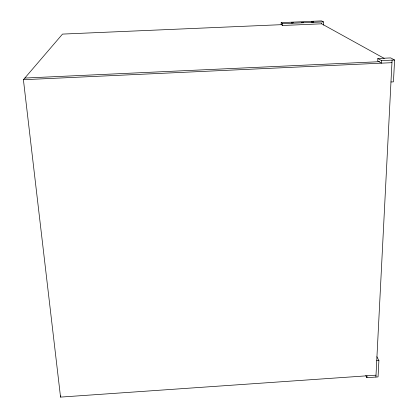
<?xml version="1.0" encoding="UTF-8"?>
<svg xmlns="http://www.w3.org/2000/svg" width="418" height="418" viewBox="0 0 418 418"><rect width="100%" height="100%" fill="white"/><g stroke="black" fill="none" stroke-linecap="round" stroke-linejoin="round"><path stroke-width="0.63" d="M281.178 24.563L281.183 22.635L321.599 20.9L323.464 21.898L323.401 25.143M321.651 23.805L282.605 25.488L282.605 23.654L281.183 22.635M377.846 58.504L377.731 61.007L381.435 63.16L381.556 60.615L377.846 58.504L390.673 57.914L394.592 60.014L393.448 81.86L390.971 81.98M376.884 356.753L378.907 360.582L378.055 376.905L366.879 377.684L366.967 375.813M375.907 377.057L392.084 60.129M376.001 375.186L60.547 397.1L60.798 395.83M60.547 397.1L23.408 79.713L62.507 34.093L281.706 24.657M376.738 360.729L378.907 360.582M24.834 78.051L379.575 61.686M23.408 79.713L391.953 62.674M381.556 60.615L394.592 60.014M282.605 23.654L323.464 21.898M321.327 23.627L384.257 58.415M281.476 24.667L282.605 25.488M365.797 375.427L366.879 377.684M313.484 21.929L311.692 21.976L313.484 21.929M303.316 22.368L301.509 22.384L303.316 22.368M293.138 22.802L291.336 22.823L293.138 22.802"/></g></svg>
